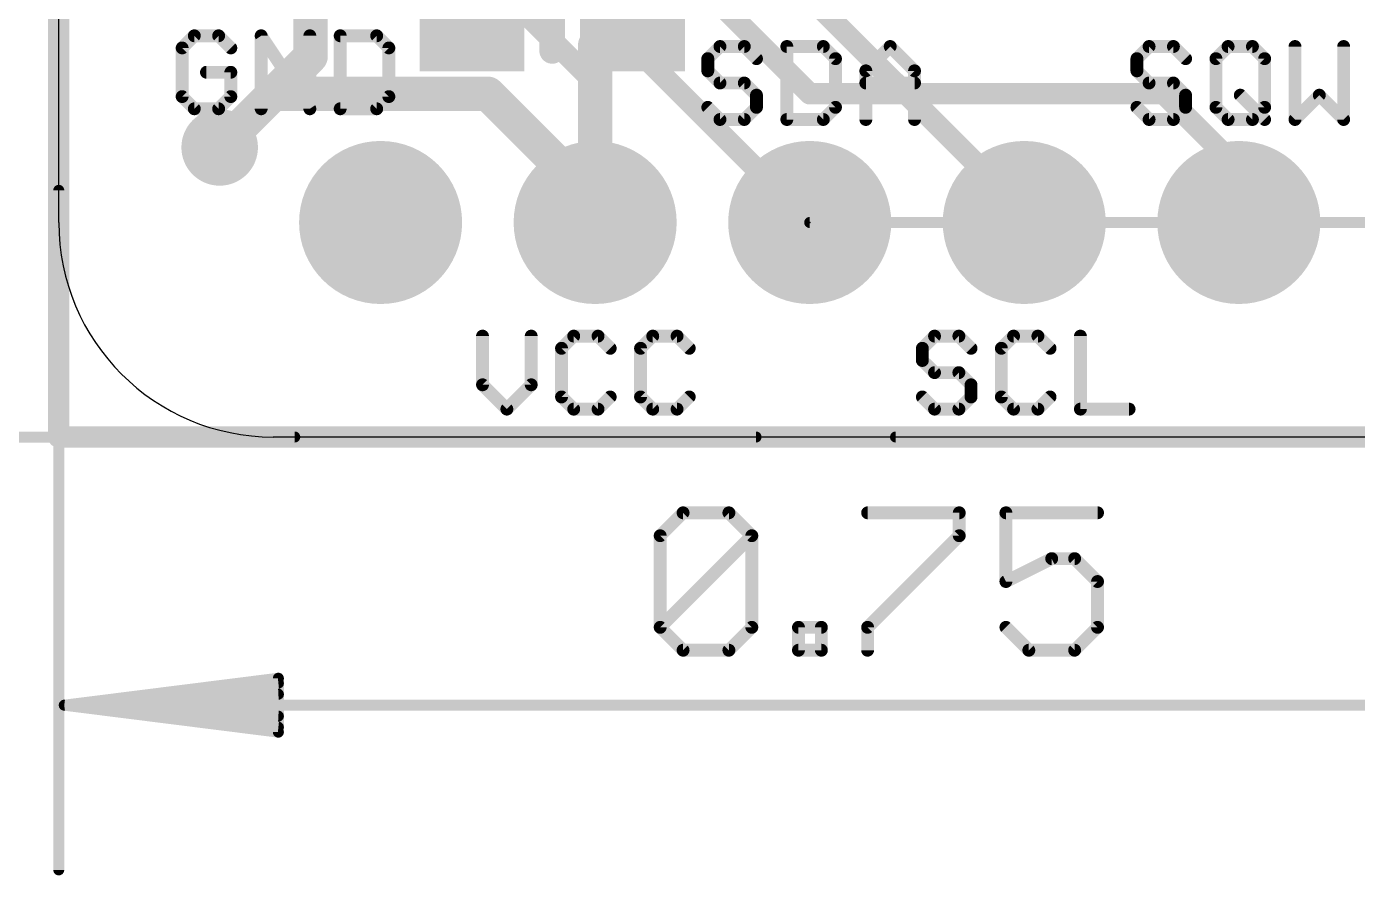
# Model space of a CAD drawing. Extents: x -10 to 28.2, y -5.3 to 30.5.
# Drawn here: x -0.38 to 15.37, y -5.19 to 4.86 of the extents above; entities that cross this region are included whole.
import ezdxf

# ---------------------------------------------------------------- set-up
doc = ezdxf.new("R2010")
doc.units = 0
for name, color, linetype in [('1', 12, 'CONTINUOUS'), ('16', 132, 'CONTINUOUS'), ('17', 110, 'CONTINUOUS'), ('18', 110, 'CONTINUOUS'), ('20', 53, 'CONTINUOUS'), ('21', 40, 'CONTINUOUS'), ('23', 53, 'CONTINUOUS'), ('47', 253, 'CONTINUOUS')]:
    doc.layers.add(name, color=color, linetype=linetype)

# ---------------------------------------------------------------- blocks, each defined once
blk = doc.blocks.new('ROUNDP')
at = {"const_width": 0.5}
blk.add_lwpolyline([(0, -0.25, 1), (0, 0.25, 1), (0, -0.25)], format="xyb", dxfattribs=at)
blk = doc.blocks.new('RECT')
blk.add_solid([(-0.5, -0.5), (0.5, -0.5), (-0.5, 0.5), (0.5, 0.5)])
blk = doc.blocks.new('ROUNDV')
at = {"const_width": 0.5}
blk.add_lwpolyline([(0, -0.25, 1), (0, 0.25, 1), (0, -0.25)], format="xyb", dxfattribs=at)

msp = doc.modelspace()

# ---------------------------------------------------------------- linework, layer by layer
at = {"layer": '1'}
for points, const_width in [([(0, 25.4), (0, 0)], 0.254), ([(2.982, 5.842), (2.982, 4.506)], 0.4064), ([(11.43, 2.667), (8.255, 5.842)], 0.254), ([(6.792, 5.08), (6.35, 4.638)], 0.4064), ([(6.35, 4.638), (6.35, 2.54)], 0.4064), ([(2.982, 4.506), (1.905, 3.429)], 0.4064), ([(11.43, 2.54), (11.43, 2.667)], 0.254), ([(0, 0), (21.59, 0)], 0.254)]:
    msp.add_lwpolyline(points, dxfattribs=dict(at, const_width=const_width))
for points, const_width in [([(6.4516, 4.638, 1), (6.2484, 4.638)], 0.2032), ([(6.2782, 4.7098, 1), (6.4218, 4.5662)], 0.2032), ([(2.8804, 4.506, 1), (3.0836, 4.506)], 0.2032), ([(3.0538, 4.4342, 1), (2.9102, 4.5778)], 0.2032), ([(1.8332, 3.5008, 1), (1.9768, 3.3572)], 0.2032), ([(11.4935, 2.667, 1), (11.3665, 2.667)], 0.127), ([(11.3851, 2.6221, 1), (11.4749, 2.7119)], 0.127), ([(6.2484, 2.54, 1), (6.4516, 2.54)], 0.2032), ([(11.3665, 2.54, 1), (11.4935, 2.54)], 0.127), ([(0, 0.0635, 1), (0, -0.0635)], 0.127), ([(-0.0635, 0, 1), (0.0635, 0)], 0.127)]:
    msp.add_lwpolyline(points, format="xyb", dxfattribs=dict(at, const_width=const_width))
at = {"layer": '16'}
for points, const_width in [([(8.89, 2.54), (4.953, 6.477)], 0.254), ([(6.35, 4.191), (4.318, 6.223)], 0.254), ([(8.89, 4.064), (7.239, 5.715)], 0.254), ([(1.905, 3.429), (2.54, 4.064)], 0.4064), ([(2.54, 4.064), (5.08, 4.064)], 0.4064), ([(5.08, 4.064), (6.35, 2.794)], 0.4064), ([(6.35, 2.54), (6.35, 4.191)], 0.254), ([(13.081, 4.064), (8.89, 4.064)], 0.254), ([(13.97, 3.175), (13.081, 4.064)], 0.254), ([(13.97, 2.54), (13.97, 3.175)], 0.254), ([(6.35, 2.794), (6.35, 2.54)], 0.4064)]:
    msp.add_lwpolyline(points, dxfattribs=dict(at, const_width=const_width))
for points, const_width in [([(2.54, 4.1656, 1), (2.54, 3.9624)], 0.2032), ([(2.6118, 3.9922, 1), (2.4682, 4.1358)], 0.2032), ([(5.1518, 4.1358, 1), (5.0082, 3.9922)], 0.2032), ([(5.08, 3.9624, 1), (5.08, 4.1656)], 0.2032), ([(6.4135, 4.191, 1), (6.2865, 4.191)], 0.127), ([(6.3051, 4.1461, 1), (6.3949, 4.2359)], 0.127), ([(8.89, 4.1275, 1), (8.89, 4.0005)], 0.127), ([(8.8451, 4.0191, 1), (8.9349, 4.1089)], 0.127), ([(13.1259, 4.1089, 1), (13.0361, 4.0191)], 0.127), ([(13.081, 4.0005, 1), (13.081, 4.1275)], 0.127), ([(1.8332, 3.5008, 1), (1.9768, 3.3572)], 0.2032), ([(14.0335, 3.175, 1), (13.9065, 3.175)], 0.127), ([(13.9251, 3.1301, 1), (14.0149, 3.2199)], 0.127), ([(6.4516, 2.794, 1), (6.2484, 2.794)], 0.2032), ([(6.2782, 2.7222, 1), (6.4218, 2.8658)], 0.2032), ([(6.2484, 2.54, 1), (6.4516, 2.54)], 0.2032), ([(6.2865, 2.54, 1), (6.4135, 2.54)], 0.127), ([(8.8451, 2.4951, 1), (8.9349, 2.5849)], 0.127), ([(13.9065, 2.54, 1), (14.0335, 2.54)], 0.127)]:
    msp.add_lwpolyline(points, format="xyb", dxfattribs=dict(at, const_width=const_width))
at = {"layer": '20'}
for p, q in [((0, 2.54), (0, 22.86)), ((19.05, 0), (2.54, 0))]:
    msp.add_line(p, q, dxfattribs=at)
msp.add_arc((2.54, 2.54), 2.54, 180, 270, dxfattribs=at)
at = {"layer": '21'}
for points, const_width in [([(5.842, 4.572), (5.842, 5.588)], 0.3048), ([(1.6047, 4.7505), (1.4606, 4.6065)], 0.1524), ([(1.8928, 4.7505), (1.6047, 4.7505)], 0.1524), ([(2.0369, 4.6065), (1.8928, 4.7505)], 0.1524), ([(2.3962, 3.8862), (2.3962, 4.7505)], 0.1524), ([(2.3962, 4.7505), (2.9724, 3.8862)], 0.1524), ([(2.9724, 3.8862), (2.9724, 4.7505)], 0.1524), ([(3.3317, 4.7505), (3.3317, 3.8862)], 0.1524), ([(3.7639, 4.7505), (3.3317, 4.7505)], 0.1524), ([(3.9079, 4.6065), (3.7639, 4.7505)], 0.1524), ([(1.4606, 4.6065), (1.4606, 4.0303)], 0.1524), ([(3.9079, 4.0303), (3.9079, 4.6065)], 0.1524), ([(7.8277, 4.6235), (7.6836, 4.4795)], 0.1524), ([(8.1158, 4.6235), (7.8277, 4.6235)], 0.1524), ([(8.2599, 4.4795), (8.1158, 4.6235)], 0.1524), ([(8.6192, 4.6235), (8.6192, 3.7592)], 0.1524), ([(9.0513, 4.6235), (8.6192, 4.6235)], 0.1524), ([(9.1954, 4.4795), (9.0513, 4.6235)], 0.1524), ([(9.5547, 4.3354), (9.8428, 4.6235)], 0.1524), ([(9.8428, 4.6235), (10.1309, 4.3354)], 0.1524), ([(12.9077, 4.6235), (12.7636, 4.4795)], 0.1524), ([(13.1958, 4.6235), (12.9077, 4.6235)], 0.1524), ([(13.3399, 4.4795), (13.1958, 4.6235)], 0.1524), ([(13.6992, 4.4795), (13.8432, 4.6235)], 0.1524), ([(13.8432, 4.6235), (14.1313, 4.6235)], 0.1524), ([(14.1313, 4.6235), (14.2754, 4.4795)], 0.1524), ([(14.6347, 4.6235), (14.6347, 3.7592)], 0.1524), ([(15.2109, 3.7592), (15.2109, 4.6235)], 0.1524), ([(7.6836, 4.4795), (7.6836, 4.3354)], 0.1524), ([(7.6836, 4.3354), (7.8277, 4.1914)], 0.1524), ([(9.1954, 3.9033), (9.1954, 4.4795)], 0.1524), ([(9.5547, 3.7592), (9.5547, 4.3354)], 0.1524), ([(10.1309, 4.3354), (10.1309, 3.7592)], 0.1524), ([(12.7636, 4.4795), (12.7636, 4.3354)], 0.1524), ([(12.7636, 4.3354), (12.9077, 4.1914)], 0.1524), ([(13.6992, 3.9033), (13.6992, 4.4795)], 0.1524), ([(14.2754, 4.4795), (14.2754, 3.9033)], 0.1524), ([(2.0369, 4.3184), (1.7488, 4.3184)], 0.1524), ([(2.0369, 4.0303), (2.0369, 4.3184)], 0.1524), ([(7.8277, 4.1914), (8.1158, 4.1914)], 0.1524), ([(8.1158, 4.1914), (8.2599, 4.0473)], 0.1524), ([(9.5547, 4.1914), (10.1309, 4.1914)], 0.1524), ([(12.9077, 4.1914), (13.1958, 4.1914)], 0.1524), ([(13.1958, 4.1914), (13.3399, 4.0473)], 0.1524), ([(1.4606, 4.0303), (1.6047, 3.8862)], 0.1524), ([(1.8928, 3.8862), (2.0369, 4.0303)], 0.1524), ([(3.7639, 3.8862), (3.9079, 4.0303)], 0.1524), ([(8.2599, 4.0473), (8.2599, 3.9033)], 0.1524), ([(13.3399, 4.0473), (13.3399, 3.9033)], 0.1524), ([(13.9873, 4.0473), (14.2754, 3.7592)], 0.1524), ([(14.6347, 3.7592), (14.9228, 4.0473)], 0.1524), ([(14.9228, 4.0473), (15.2109, 3.7592)], 0.1524), ([(1.6047, 3.8862), (1.8928, 3.8862)], 0.1524), ([(3.3317, 3.8862), (3.7639, 3.8862)], 0.1524), ([(7.8277, 3.7592), (7.6836, 3.9033)], 0.1524), ([(8.2599, 3.9033), (8.1158, 3.7592)], 0.1524), ([(9.0513, 3.7592), (9.1954, 3.9033)], 0.1524), ([(12.9077, 3.7592), (12.7636, 3.9033)], 0.1524), ([(13.3399, 3.9033), (13.1958, 3.7592)], 0.1524), ([(13.8432, 3.7592), (13.6992, 3.9033)], 0.1524), ([(14.2754, 3.9033), (14.1313, 3.7592)], 0.1524), ([(8.1158, 3.7592), (7.8277, 3.7592)], 0.1524), ([(8.6192, 3.7592), (9.0513, 3.7592)], 0.1524), ([(13.1958, 3.7592), (12.9077, 3.7592)], 0.1524), ([(14.1313, 3.7592), (13.8432, 3.7592)], 0.1524), ([(5.0166, 1.1945), (5.0166, 0.6183)], 0.1524), ([(5.5929, 0.6183), (5.5929, 1.1945)], 0.1524), ([(6.0962, 1.1945), (5.9522, 1.0505)], 0.1524), ([(6.3843, 1.1945), (6.0962, 1.1945)], 0.1524), ([(6.5284, 1.0505), (6.3843, 1.1945)], 0.1524), ([(7.0317, 1.1945), (6.8877, 1.0505)], 0.1524), ([(7.3199, 1.1945), (7.0317, 1.1945)], 0.1524), ([(7.4639, 1.0505), (7.3199, 1.1945)], 0.1524), ([(10.3677, 1.1945), (10.2236, 1.0505)], 0.1524), ([(10.6558, 1.1945), (10.3677, 1.1945)], 0.1524), ([(10.7999, 1.0505), (10.6558, 1.1945)], 0.1524), ([(11.3032, 1.1945), (11.1592, 1.0505)], 0.1524), ([(11.5913, 1.1945), (11.3032, 1.1945)], 0.1524), ([(11.7354, 1.0505), (11.5913, 1.1945)], 0.1524), ([(12.0947, 1.1945), (12.0947, 0.3302)], 0.1524), ([(5.9522, 1.0505), (5.9522, 0.4743)], 0.1524), ([(6.8877, 1.0505), (6.8877, 0.4743)], 0.1524), ([(10.2236, 1.0505), (10.2236, 0.9064)], 0.1524), ([(11.1592, 1.0505), (11.1592, 0.4743)], 0.1524), ([(10.2236, 0.9064), (10.3677, 0.7624)], 0.1524), ([(10.3677, 0.7624), (10.6558, 0.7624)], 0.1524), ([(10.6558, 0.7624), (10.7999, 0.6183)], 0.1524), ([(5.0166, 0.6183), (5.3048, 0.3302)], 0.1524), ([(5.3048, 0.3302), (5.5929, 0.6183)], 0.1524), ([(10.7999, 0.6183), (10.7999, 0.4743)], 0.1524), ([(5.9522, 0.4743), (6.0962, 0.3302)], 0.1524), ([(6.3843, 0.3302), (6.5284, 0.4743)], 0.1524), ([(6.8877, 0.4743), (7.0317, 0.3302)], 0.1524), ([(7.3199, 0.3302), (7.4639, 0.4743)], 0.1524), ([(10.3677, 0.3302), (10.2236, 0.4743)], 0.1524), ([(10.7999, 0.4743), (10.6558, 0.3302)], 0.1524), ([(11.1592, 0.4743), (11.3032, 0.3302)], 0.1524), ([(11.5913, 0.3302), (11.7354, 0.4743)], 0.1524), ([(6.0962, 0.3302), (6.3843, 0.3302)], 0.1524), ([(7.0317, 0.3302), (7.3199, 0.3302)], 0.1524), ([(10.6558, 0.3302), (10.3677, 0.3302)], 0.1524), ([(11.3032, 0.3302), (11.5913, 0.3302)], 0.1524), ([(12.0947, 0.3302), (12.6709, 0.3302)], 0.1524)]:
    msp.add_lwpolyline(points, dxfattribs=dict(at, const_width=const_width))
for points, const_width in [([(1.6047, 4.7886, 1), (1.6047, 4.7124)], 0.0762), ([(1.6316, 4.7236, 1), (1.5778, 4.7775)], 0.0762), ([(1.9198, 4.7775, 1), (1.8659, 4.7236)], 0.0762), ([(1.8928, 4.7124, 1), (1.8928, 4.7886)], 0.0762), ([(2.4279, 4.7717, 1), (2.3645, 4.7294)], 0.0762), ([(2.4343, 4.7505, 1), (2.3581, 4.7505)], 0.0762), ([(3.0105, 4.7505, 1), (2.9343, 4.7505)], 0.0762), ([(3.3698, 4.7505, 1), (3.2936, 4.7505)], 0.0762), ([(3.3317, 4.7886, 1), (3.3317, 4.7124)], 0.0762), ([(3.7908, 4.7775, 1), (3.7369, 4.7236)], 0.0762), ([(3.7639, 4.7124, 1), (3.7639, 4.7886)], 0.0762), ([(1.4987, 4.6065, 1), (1.4225, 4.6065)], 0.0762), ([(1.4337, 4.6334, 1), (1.4876, 4.5795)], 0.0762), ([(2.0099, 4.5795, 1), (2.0638, 4.6334)], 0.0762), ([(3.946, 4.6065, 1), (3.8698, 4.6065)], 0.0762), ([(3.881, 4.5795, 1), (3.9348, 4.6334)], 0.0762), ([(5.7658, 4.572, 1), (5.9182, 4.572)], 0.1524), ([(7.8277, 4.6616, 1), (7.8277, 4.5854)], 0.0762), ([(7.8546, 4.5966, 1), (7.8008, 4.6505)], 0.0762), ([(8.1428, 4.6505, 1), (8.0889, 4.5966)], 0.0762), ([(8.1158, 4.5854, 1), (8.1158, 4.6616)], 0.0762), ([(8.6573, 4.6235, 1), (8.5811, 4.6235)], 0.0762), ([(8.6192, 4.6616, 1), (8.6192, 4.5854)], 0.0762), ([(9.0783, 4.6505, 1), (9.0244, 4.5966)], 0.0762), ([(9.0513, 4.5854, 1), (9.0513, 4.6616)], 0.0762), ([(9.8697, 4.6505, 1), (9.8159, 4.5966)], 0.0762), ([(9.8697, 4.5966, 1), (9.8159, 4.6505)], 0.0762), ([(12.9077, 4.6616, 1), (12.9077, 4.5854)], 0.0762), ([(12.9346, 4.5966, 1), (12.8808, 4.6505)], 0.0762), ([(13.2228, 4.6505, 1), (13.1689, 4.5966)], 0.0762), ([(13.1958, 4.5854, 1), (13.1958, 4.6616)], 0.0762), ([(13.8432, 4.6616, 1), (13.8432, 4.5854)], 0.0762), ([(13.8702, 4.5966, 1), (13.8163, 4.6505)], 0.0762), ([(14.1583, 4.6505, 1), (14.1044, 4.5966)], 0.0762), ([(14.1313, 4.5854, 1), (14.1313, 4.6616)], 0.0762), ([(14.6728, 4.6235, 1), (14.5966, 4.6235)], 0.0762), ([(15.249, 4.6235, 1), (15.1728, 4.6235)], 0.0762), ([(7.7217, 4.4795, 1), (7.6455, 4.4795)], 0.0762), ([(7.6567, 4.5064, 1), (7.7106, 4.4525)], 0.0762), ([(7.7106, 4.3624, 1), (7.6567, 4.3085)], 0.0762), ([(8.2329, 4.4525, 1), (8.2868, 4.5064)], 0.0762), ([(9.2335, 4.4795, 1), (9.1573, 4.4795)], 0.0762), ([(9.1684, 4.4525, 1), (9.2223, 4.5064)], 0.0762), ([(9.5928, 4.3354, 1), (9.5166, 4.3354)], 0.0762), ([(10.169, 4.3354, 1), (10.0928, 4.3354)], 0.0762), ([(12.8017, 4.4795, 1), (12.7255, 4.4795)], 0.0762), ([(12.7367, 4.5064, 1), (12.7906, 4.4525)], 0.0762), ([(12.7906, 4.3624, 1), (12.7367, 4.3085)], 0.0762), ([(13.3129, 4.4525, 1), (13.3668, 4.5064)], 0.0762), ([(13.6722, 4.5064, 1), (13.7261, 4.4525)], 0.0762), ([(13.7373, 4.4795, 1), (13.6611, 4.4795)], 0.0762), ([(14.3135, 4.4795, 1), (14.2373, 4.4795)], 0.0762), ([(14.2484, 4.4525, 1), (14.3023, 4.5064)], 0.0762), ([(1.7488, 4.3565, 1), (1.7488, 4.2803)], 0.0762), ([(2.075, 4.3184, 1), (1.9988, 4.3184)], 0.0762), ([(2.0369, 4.2803, 1), (2.0369, 4.3565)], 0.0762), ([(7.6455, 4.3354, 1), (7.7217, 4.3354)], 0.0762), ([(7.8277, 4.2295, 1), (7.8277, 4.1533)], 0.0762), ([(7.8008, 4.1644, 1), (7.8546, 4.2183)], 0.0762), ([(8.1428, 4.2183, 1), (8.0889, 4.1644)], 0.0762), ([(8.1158, 4.1533, 1), (8.1158, 4.2295)], 0.0762), ([(9.5277, 4.3624, 1), (9.5816, 4.3085)], 0.0762), ([(9.5547, 4.2295, 1), (9.5547, 4.1533)], 0.0762), ([(10.104, 4.3085, 1), (10.1578, 4.3624)], 0.0762), ([(10.1309, 4.1533, 1), (10.1309, 4.2295)], 0.0762), ([(12.7255, 4.3354, 1), (12.8017, 4.3354)], 0.0762), ([(12.9077, 4.2295, 1), (12.9077, 4.1533)], 0.0762), ([(12.8808, 4.1644, 1), (12.9346, 4.2183)], 0.0762), ([(13.2228, 4.2183, 1), (13.1689, 4.1644)], 0.0762), ([(13.1958, 4.1533, 1), (13.1958, 4.2295)], 0.0762), ([(1.4876, 4.0572, 1), (1.4337, 4.0033)], 0.0762), ([(2.0638, 4.0033, 1), (2.0099, 4.0572)], 0.0762), ([(3.9348, 4.0033, 1), (3.881, 4.0572)], 0.0762), ([(8.298, 4.0473, 1), (8.2218, 4.0473)], 0.0762), ([(8.2329, 4.0204, 1), (8.2868, 4.0743)], 0.0762), ([(13.378, 4.0473, 1), (13.3018, 4.0473)], 0.0762), ([(13.3129, 4.0204, 1), (13.3668, 4.0743)], 0.0762), ([(14.0142, 4.0743, 1), (13.9603, 4.0204)], 0.0762), ([(14.9497, 4.0743, 1), (14.8959, 4.0204)], 0.0762), ([(14.9497, 4.0204, 1), (14.8959, 4.0743)], 0.0762), ([(1.4225, 4.0303, 1), (1.4987, 4.0303)], 0.0762), ([(1.6047, 3.9243, 1), (1.6047, 3.8481)], 0.0762), ([(1.5778, 3.8593, 1), (1.6316, 3.9131)], 0.0762), ([(1.8659, 3.9131, 1), (1.9198, 3.8593)], 0.0762), ([(1.8928, 3.8481, 1), (1.8928, 3.9243)], 0.0762), ([(1.9988, 4.0303, 1), (2.075, 4.0303)], 0.0762), ([(2.9407, 3.8651, 1), (3.0041, 3.9073)], 0.0762), ([(3.3317, 3.9243, 1), (3.3317, 3.8481)], 0.0762), ([(3.7369, 3.9131, 1), (3.7908, 3.8593)], 0.0762), ([(3.7639, 3.8481, 1), (3.7639, 3.9243)], 0.0762), ([(3.8698, 4.0303, 1), (3.946, 4.0303)], 0.0762), ([(7.7106, 3.9302, 1), (7.6567, 3.8763)], 0.0762), ([(8.2218, 3.9033, 1), (8.298, 3.9033)], 0.0762), ([(8.2868, 3.8763, 1), (8.2329, 3.9302)], 0.0762), ([(9.1573, 3.9033, 1), (9.2335, 3.9033)], 0.0762), ([(9.2223, 3.8763, 1), (9.1684, 3.9302)], 0.0762), ([(12.7906, 3.9302, 1), (12.7367, 3.8763)], 0.0762), ([(13.3018, 3.9033, 1), (13.378, 3.9033)], 0.0762), ([(13.3668, 3.8763, 1), (13.3129, 3.9302)], 0.0762), ([(13.7261, 3.9302, 1), (13.6722, 3.8763)], 0.0762), ([(13.6611, 3.9033, 1), (13.7373, 3.9033)], 0.0762), ([(14.2373, 3.9033, 1), (14.3135, 3.9033)], 0.0762), ([(14.3023, 3.8763, 1), (14.2484, 3.9302)], 0.0762), ([(2.3581, 3.8862, 1), (2.4343, 3.8862)], 0.0762), ([(2.9343, 3.8862, 1), (3.0105, 3.8862)], 0.0762), ([(3.2936, 3.8862, 1), (3.3698, 3.8862)], 0.0762), ([(7.8277, 3.7973, 1), (7.8277, 3.7211)], 0.0762), ([(7.8008, 3.7323, 1), (7.8546, 3.7861)], 0.0762), ([(8.0889, 3.7861, 1), (8.1428, 3.7323)], 0.0762), ([(8.1158, 3.7211, 1), (8.1158, 3.7973)], 0.0762), ([(8.6192, 3.7973, 1), (8.6192, 3.7211)], 0.0762), ([(8.5811, 3.7592, 1), (8.6573, 3.7592)], 0.0762), ([(9.0244, 3.7861, 1), (9.0783, 3.7323)], 0.0762), ([(9.0513, 3.7211, 1), (9.0513, 3.7973)], 0.0762), ([(9.5166, 3.7592, 1), (9.5928, 3.7592)], 0.0762), ([(10.0928, 3.7592, 1), (10.169, 3.7592)], 0.0762), ([(12.9077, 3.7973, 1), (12.9077, 3.7211)], 0.0762), ([(12.8808, 3.7323, 1), (12.9346, 3.7861)], 0.0762), ([(13.1689, 3.7861, 1), (13.2228, 3.7323)], 0.0762), ([(13.1958, 3.7211, 1), (13.1958, 3.7973)], 0.0762), ([(13.8432, 3.7973, 1), (13.8432, 3.7211)], 0.0762), ([(13.8163, 3.7323, 1), (13.8702, 3.7861)], 0.0762), ([(14.1044, 3.7861, 1), (14.1583, 3.7323)], 0.0762), ([(14.1313, 3.7211, 1), (14.1313, 3.7973)], 0.0762), ([(14.2484, 3.7323, 1), (14.3023, 3.7861)], 0.0762), ([(14.6077, 3.7861, 1), (14.6616, 3.7323)], 0.0762), ([(14.5966, 3.7592, 1), (14.6728, 3.7592)], 0.0762), ([(15.1728, 3.7592, 1), (15.249, 3.7592)], 0.0762), ([(15.184, 3.7323, 1), (15.2378, 3.7861)], 0.0762), ([(5.0547, 1.1945, 1), (4.9785, 1.1945)], 0.0762), ([(5.631, 1.1945, 1), (5.5548, 1.1945)], 0.0762), ([(6.0962, 1.2326, 1), (6.0962, 1.1564)], 0.0762), ([(6.1232, 1.1676, 1), (6.0693, 1.2215)], 0.0762), ([(6.4113, 1.2215, 1), (6.3574, 1.1676)], 0.0762), ([(6.3843, 1.1564, 1), (6.3843, 1.2326)], 0.0762), ([(7.0317, 1.2326, 1), (7.0317, 1.1564)], 0.0762), ([(7.0587, 1.1676, 1), (7.0048, 1.2215)], 0.0762), ([(7.3468, 1.2215, 1), (7.2929, 1.1676)], 0.0762), ([(7.3199, 1.1564, 1), (7.3199, 1.2326)], 0.0762), ([(10.3677, 1.2326, 1), (10.3677, 1.1564)], 0.0762), ([(10.3946, 1.1676, 1), (10.3408, 1.2215)], 0.0762), ([(10.6828, 1.2215, 1), (10.6289, 1.1676)], 0.0762), ([(10.6558, 1.1564, 1), (10.6558, 1.2326)], 0.0762), ([(11.3032, 1.2326, 1), (11.3032, 1.1564)], 0.0762), ([(11.3302, 1.1676, 1), (11.2763, 1.2215)], 0.0762), ([(11.6183, 1.2215, 1), (11.5644, 1.1676)], 0.0762), ([(11.5913, 1.1564, 1), (11.5913, 1.2326)], 0.0762), ([(12.1328, 1.1945, 1), (12.0566, 1.1945)], 0.0762), ([(5.9252, 1.0774, 1), (5.9791, 1.0235)], 0.0762), ([(5.9903, 1.0505, 1), (5.9141, 1.0505)], 0.0762), ([(6.5014, 1.0235, 1), (6.5553, 1.0774)], 0.0762), ([(6.8607, 1.0774, 1), (6.9146, 1.0235)], 0.0762), ([(6.9258, 1.0505, 1), (6.8496, 1.0505)], 0.0762), ([(7.437, 1.0235, 1), (7.4908, 1.0774)], 0.0762), ([(10.2617, 1.0505, 1), (10.1855, 1.0505)], 0.0762), ([(10.1967, 1.0774, 1), (10.2506, 1.0235)], 0.0762), ([(10.7729, 1.0235, 1), (10.8268, 1.0774)], 0.0762), ([(11.1322, 1.0774, 1), (11.1861, 1.0235)], 0.0762), ([(11.1973, 1.0505, 1), (11.1211, 1.0505)], 0.0762), ([(11.7084, 1.0235, 1), (11.7623, 1.0774)], 0.0762), ([(10.2506, 0.9334, 1), (10.1967, 0.8795)], 0.0762), ([(10.1855, 0.9064, 1), (10.2617, 0.9064)], 0.0762), ([(10.3677, 0.8005, 1), (10.3677, 0.7243)], 0.0762), ([(10.3408, 0.7354, 1), (10.3946, 0.7893)], 0.0762), ([(10.6828, 0.7893, 1), (10.6289, 0.7354)], 0.0762), ([(10.6558, 0.7243, 1), (10.6558, 0.8005)], 0.0762), ([(5.0436, 0.6453, 1), (4.9897, 0.5914)], 0.0762), ([(4.9785, 0.6183, 1), (5.0547, 0.6183)], 0.0762), ([(5.5548, 0.6183, 1), (5.631, 0.6183)], 0.0762), ([(5.6198, 0.5914, 1), (5.5659, 0.6453)], 0.0762), ([(10.838, 0.6183, 1), (10.7618, 0.6183)], 0.0762), ([(10.7729, 0.5914, 1), (10.8268, 0.6453)], 0.0762), ([(5.9791, 0.5012, 1), (5.9252, 0.4473)], 0.0762), ([(5.9141, 0.4743, 1), (5.9903, 0.4743)], 0.0762), ([(6.5553, 0.4473, 1), (6.5014, 0.5012)], 0.0762), ([(6.9146, 0.5012, 1), (6.8607, 0.4473)], 0.0762), ([(6.8496, 0.4743, 1), (6.9258, 0.4743)], 0.0762), ([(7.4908, 0.4473, 1), (7.437, 0.5012)], 0.0762), ([(10.2506, 0.5012, 1), (10.1967, 0.4473)], 0.0762), ([(10.7618, 0.4743, 1), (10.838, 0.4743)], 0.0762), ([(10.8268, 0.4473, 1), (10.7729, 0.5012)], 0.0762), ([(11.1861, 0.5012, 1), (11.1322, 0.4473)], 0.0762), ([(11.1211, 0.4743, 1), (11.1973, 0.4743)], 0.0762), ([(11.7623, 0.4473, 1), (11.7084, 0.5012)], 0.0762), ([(5.2778, 0.3571, 1), (5.3317, 0.3033)], 0.0762), ([(5.2778, 0.3033, 1), (5.3317, 0.3571)], 0.0762), ([(6.0962, 0.3683, 1), (6.0962, 0.2921)], 0.0762), ([(6.0693, 0.3033, 1), (6.1232, 0.3571)], 0.0762), ([(6.3574, 0.3571, 1), (6.4113, 0.3033)], 0.0762), ([(6.3843, 0.2921, 1), (6.3843, 0.3683)], 0.0762), ([(7.0317, 0.3683, 1), (7.0317, 0.2921)], 0.0762), ([(7.0048, 0.3033, 1), (7.0587, 0.3571)], 0.0762), ([(7.2929, 0.3571, 1), (7.3468, 0.3033)], 0.0762), ([(7.3199, 0.2921, 1), (7.3199, 0.3683)], 0.0762), ([(10.3677, 0.3683, 1), (10.3677, 0.2921)], 0.0762), ([(10.3408, 0.3033, 1), (10.3946, 0.3571)], 0.0762), ([(10.6289, 0.3571, 1), (10.6828, 0.3033)], 0.0762), ([(10.6558, 0.2921, 1), (10.6558, 0.3683)], 0.0762), ([(11.3032, 0.3683, 1), (11.3032, 0.2921)], 0.0762), ([(11.2763, 0.3033, 1), (11.3302, 0.3571)], 0.0762), ([(11.5644, 0.3571, 1), (11.6183, 0.3033)], 0.0762), ([(11.5913, 0.2921, 1), (11.5913, 0.3683)], 0.0762), ([(12.0947, 0.3683, 1), (12.0947, 0.2921)], 0.0762), ([(12.0566, 0.3302, 1), (12.1328, 0.3302)], 0.0762), ([(12.6709, 0.2921, 1), (12.6709, 0.3683)], 0.0762)]:
    msp.add_lwpolyline(points, format="xyb", dxfattribs=dict(at, const_width=const_width))
at = {"layer": '23'}
msp.add_point((8.89, 2.54), dxfattribs=at)
at = {"layer": '47'}
for points, const_width in [([(0, 2.921), (0, -5.125)], 0.13), ([(8.89, 2.54), (28.112, 2.54)], 0.13), ([(8.255, 0), (-9.57, 0)], 0.13), ([(2.794, 0), (-4.744, 0)], 0.13), ([(9.906, 0), (28.112, 0)], 0.13), ([(7.1198, -1.1685), (7.391, -0.8973)], 0.1524), ([(7.391, -0.8973), (7.9333, -0.8973)], 0.1524), ([(7.9333, -0.8973), (8.2045, -1.1685)], 0.1524), ([(9.5755, -0.8973), (10.6602, -0.8973)], 0.1524), ([(10.6602, -0.8973), (10.6602, -1.1685)], 0.1524), ([(12.2974, -0.8973), (11.2127, -0.8973)], 0.1524), ([(11.2127, -0.8973), (11.2127, -1.7108)], 0.1524), ([(7.1198, -2.2531), (7.1198, -1.1685)], 0.1524), ([(7.1198, -2.2531), (8.2045, -1.1685)], 0.1524), ([(8.2045, -1.1685), (8.2045, -2.2531)], 0.1524), ([(10.6602, -1.1685), (9.5755, -2.2531)], 0.1524), ([(11.2127, -1.7108), (11.755, -1.4396)], 0.1524), ([(11.755, -1.4396), (12.0262, -1.4396)], 0.1524), ([(12.0262, -1.4396), (12.2974, -1.7108)], 0.1524), ([(12.2974, -1.7108), (12.2974, -2.2531)], 0.1524), ([(7.391, -2.5243), (7.1198, -2.2531)], 0.1524), ([(8.2045, -2.2531), (7.9333, -2.5243)], 0.1524), ([(8.757, -2.5243), (8.757, -2.2531)], 0.1524), ([(8.757, -2.2531), (9.0281, -2.2531)], 0.1524), ([(9.0281, -2.2531), (9.0281, -2.5243)], 0.1524), ([(9.5755, -2.2531), (9.5755, -2.5243)], 0.1524), ([(11.4839, -2.5243), (11.2127, -2.2531)], 0.1524), ([(12.2974, -2.2531), (12.0262, -2.5243)], 0.1524), ([(7.9333, -2.5243), (7.391, -2.5243)], 0.1524), ([(9.0281, -2.5243), (8.757, -2.5243)], 0.1524), ([(12.0262, -2.5243), (11.4839, -2.5243)], 0.1524), ([(0.065, -3.175), (2.6, -2.8558)], 0.13), ([(2.6, -2.8558), (2.6, -3.4942)], 0.13), ([(0.065, -3.175), (2.6, -2.915)], 0.13), ([(0.065, -3.175), (2.6, -3.045)], 0.13), ([(0.065, -3.175), (18.985, -3.175)], 0.13), ([(2.6, -3.4942), (0.065, -3.175)], 0.13), ([(2.6, -3.305), (0.065, -3.175)], 0.13), ([(2.6, -3.435), (0.065, -3.175)], 0.13)]:
    msp.add_lwpolyline(points, dxfattribs=dict(at, const_width=const_width))
for points, const_width in [([(0.0325, 2.921, 1), (-0.0325, 2.921)], 0.065), ([(8.89, 2.5725, 1), (8.89, 2.5075)], 0.065), ([(2.794, -0.0325, 1), (2.794, 0.0325)], 0.065), ([(8.255, -0.0325, 1), (8.255, 0.0325)], 0.065), ([(9.906, 0.0325, 1), (9.906, -0.0325)], 0.065), ([(7.391, -0.8592, 1), (7.391, -0.9354)], 0.0762), ([(7.4179, -0.9243, 1), (7.364, -0.8704)], 0.0762), ([(7.9602, -0.8704, 1), (7.9064, -0.9243)], 0.0762), ([(7.9333, -0.9354, 1), (7.9333, -0.8592)], 0.0762), ([(9.5755, -0.8592, 1), (9.5755, -0.9354)], 0.0762), ([(10.6983, -0.8973, 1), (10.6221, -0.8973)], 0.0762), ([(10.6602, -0.9354, 1), (10.6602, -0.8592)], 0.0762), ([(11.2127, -0.8592, 1), (11.2127, -0.9354)], 0.0762), ([(11.2508, -0.8973, 1), (11.1746, -0.8973)], 0.0762), ([(12.2974, -0.9354, 1), (12.2974, -0.8592)], 0.0762), ([(7.1579, -1.1685, 1), (7.0817, -1.1685)], 0.0762), ([(8.2426, -1.1685, 1), (8.1664, -1.1685)], 0.0762), ([(8.2314, -1.1954, 1), (8.1775, -1.1415)], 0.0762), ([(10.6871, -1.1954, 1), (10.6333, -1.1415)], 0.0762), ([(7.0929, -1.1415, 1), (7.1468, -1.1954)], 0.0762), ([(8.1775, -1.1954, 1), (8.2314, -1.1415)], 0.0762), ([(10.6221, -1.1685, 1), (10.6983, -1.1685)], 0.0762), ([(11.755, -1.4015, 1), (11.755, -1.4777)], 0.0762), ([(11.7721, -1.4737, 1), (11.738, -1.4056)], 0.0762), ([(12.0531, -1.4127, 1), (11.9993, -1.4666)], 0.0762), ([(12.0262, -1.4777, 1), (12.0262, -1.4015)], 0.0762), ([(11.1957, -1.6767, 1), (11.2297, -1.7449)], 0.0762), ([(11.1746, -1.7108, 1), (11.2508, -1.7108)], 0.0762), ([(12.3355, -1.7108, 1), (12.2593, -1.7108)], 0.0762), ([(12.2704, -1.7377, 1), (12.3243, -1.6839)], 0.0762), ([(7.1468, -2.2262, 1), (7.0929, -2.2801)], 0.0762), ([(7.0929, -2.2262, 1), (7.1468, -2.2801)], 0.0762), ([(8.2314, -2.2801, 1), (8.1775, -2.2262)], 0.0762), ([(8.7951, -2.2531, 1), (8.7189, -2.2531)], 0.0762), ([(8.757, -2.215, 1), (8.757, -2.2912)], 0.0762), ([(9.0662, -2.2531, 1), (8.99, -2.2531)], 0.0762), ([(9.0281, -2.2912, 1), (9.0281, -2.215)], 0.0762), ([(9.6136, -2.2531, 1), (9.5374, -2.2531)], 0.0762), ([(9.5486, -2.2262, 1), (9.6025, -2.2801)], 0.0762), ([(11.2396, -2.2262, 1), (11.1858, -2.2801)], 0.0762), ([(12.3243, -2.2801, 1), (12.2704, -2.2262)], 0.0762), ([(7.0817, -2.2531, 1), (7.1579, -2.2531)], 0.0762), ([(8.1664, -2.2531, 1), (8.2426, -2.2531)], 0.0762), ([(12.2593, -2.2531, 1), (12.3355, -2.2531)], 0.0762), ([(7.391, -2.4862, 1), (7.391, -2.5624)], 0.0762), ([(7.364, -2.5512, 1), (7.4179, -2.4974)], 0.0762), ([(7.9064, -2.4974, 1), (7.9602, -2.5512)], 0.0762), ([(7.9333, -2.5624, 1), (7.9333, -2.4862)], 0.0762), ([(8.757, -2.4862, 1), (8.757, -2.5624)], 0.0762), ([(8.7189, -2.5243, 1), (8.7951, -2.5243)], 0.0762), ([(8.99, -2.5243, 1), (9.0662, -2.5243)], 0.0762), ([(9.0281, -2.5624, 1), (9.0281, -2.4862)], 0.0762), ([(9.5374, -2.5243, 1), (9.6136, -2.5243)], 0.0762), ([(11.4839, -2.4862, 1), (11.4839, -2.5624)], 0.0762), ([(11.4569, -2.5512, 1), (11.5108, -2.4974)], 0.0762), ([(11.9993, -2.4974, 1), (12.0531, -2.5512)], 0.0762), ([(12.0262, -2.5624, 1), (12.0262, -2.4862)], 0.0762), ([(2.6325, -2.8558, 1), (2.5675, -2.8558)], 0.065), ([(2.6041, -2.888, 1), (2.5959, -2.8235)], 0.065), ([(2.6033, -2.9473, 1), (2.5967, -2.8827)], 0.065), ([(2.6017, -3.0775, 1), (2.5983, -3.0125)], 0.065), ([(0.065, -3.1425, 1), (0.065, -3.2075)], 0.065), ([(0.0691, -3.1428, 1), (0.0609, -3.2072)], 0.065), ([(0.0633, -3.1425, 1), (0.0667, -3.2075)], 0.065), ([(0.0667, -3.1425, 1), (0.0633, -3.2075)], 0.065), ([(0.0683, -3.1427, 1), (0.0617, -3.2073)], 0.065), ([(0.0617, -3.1427, 1), (0.0683, -3.2073)], 0.065), ([(0.0609, -3.1428, 1), (0.0691, -3.2072)], 0.065), ([(2.5983, -3.3375, 1), (2.6017, -3.2725)], 0.065), ([(2.5675, -3.4942, 1), (2.6325, -3.4942)], 0.065), ([(2.5959, -3.5265, 1), (2.6041, -3.462)], 0.065), ([(2.5967, -3.4673, 1), (2.6033, -3.4027)], 0.065), ([(-0.0325, -5.125, 1), (0.0325, -5.125)], 0.065)]:
    msp.add_lwpolyline(points, format="xyb", dxfattribs=dict(at, const_width=const_width))

# ---------------------------------------------------------------- block references
at = {"layer": '1', "xscale": 1.24, "yscale": 1.5, "rotation": 180}
for p in [(4.892, 5.08), (6.792, 5.08)]:
    msp.add_blockref('RECT', p, dxfattribs=at)
at = {"layer": '17', "xscale": 1.9304, "yscale": 1.9304, "rotation": 270}
for p in [(3.81, 2.54), (3.81, 2.54), (6.35, 2.54), (6.35, 2.54), (8.89, 2.54), (8.89, 2.54), (11.43, 2.54), (11.43, 2.54), (13.97, 2.54), (13.97, 2.54)]:
    msp.add_blockref('ROUNDP', p, dxfattribs=at)
at = {"layer": '18', "xscale": 0.9064, "yscale": 0.9064}
msp.add_blockref('ROUNDV', (1.905, 3.429), dxfattribs=at)
msp.add_blockref('ROUNDV', (1.905, 3.429), dxfattribs=at)

doc.saveas('drawing.dxf')
